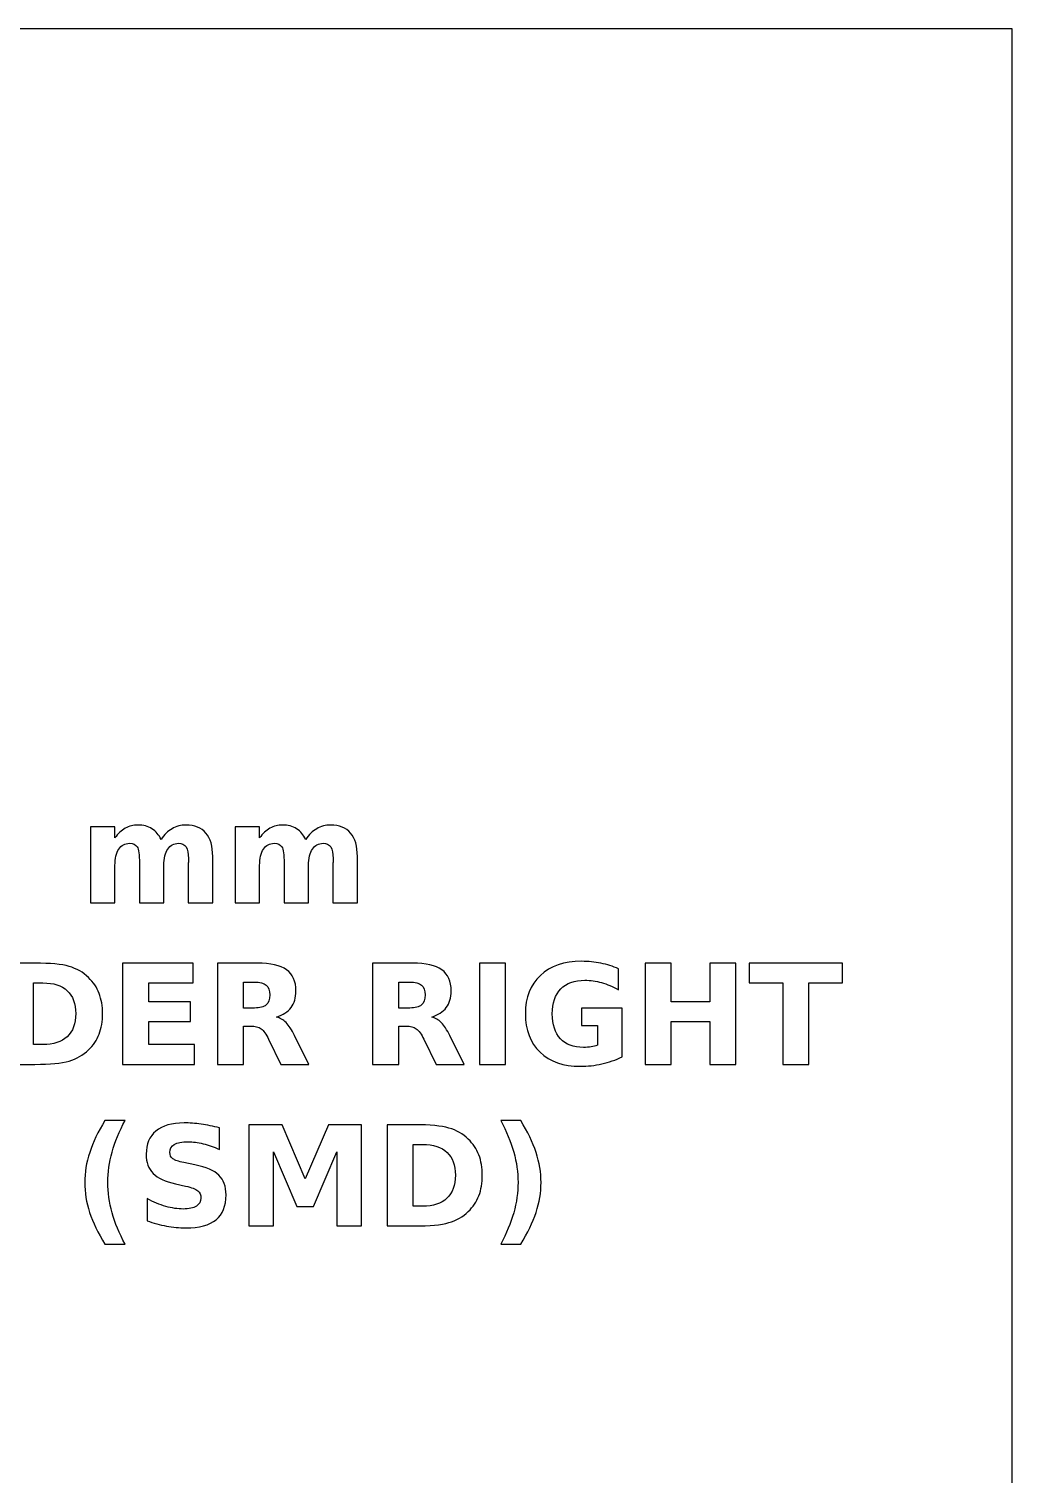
# Model space of a CAD drawing. Header units: centimetres. Extents: x -11.5 to -9.5, y -16.85 to -10.85.
# Drawn here: x -10.499 to -9.5, y -12.319 to -10.85 of the extents above; entities that cross this region are included whole.
import ezdxf

# ---------------------------------------------------------------- set-up
doc = ezdxf.new("R2010")
doc.units = ezdxf.units.CM
doc.header["$MEASUREMENT"] = 0
doc.layers.add('Layer 1', color=7, linetype='Continuous')

msp = doc.modelspace()

# ---------------------------------------------------------------- linework, layer by layer
at = {"layer": 'Layer 1', "color": 7}
msp.add_lwpolyline([(-11.5, -16.85), (-9.5, -16.85), (-9.5, -10.85), (-11.5, -10.85), (-11.5, -16.85)], close=True, dxfattribs=at)
at = {"layer": 'Layer 1', "color": 250}
for points, knots in [([(-10.36502, -11.67387), (-10.36189, -11.6691), (-10.3582, -11.66545), (-10.35389, -11.66296), (-10.35389, -11.66296), (-10.34959, -11.66044), (-10.34489, -11.6592), (-10.33974, -11.6592), (-10.33974, -11.6592), (-10.33087, -11.6592), (-10.32412, -11.66193), (-10.31949, -11.66741), (-10.31949, -11.66741), (-10.31485, -11.67286), (-10.31252, -11.68081), (-10.31252, -11.69123), (-10.31252, -11.69123), (-10.31252, -11.69123), (-10.31252, -11.73822), (-10.31252, -11.73822), (-10.31252, -11.73822), (-10.31252, -11.73822), (-10.33734, -11.73822), (-10.33734, -11.73822), (-10.33734, -11.73822), (-10.33734, -11.73822), (-10.33734, -11.69798), (-10.33734, -11.69798), (-10.33734, -11.69798), (-10.33729, -11.69739), (-10.33727, -11.69678), (-10.33724, -11.69612), (-10.33724, -11.69612), (-10.33722, -11.69549), (-10.3372, -11.69457), (-10.3372, -11.69337), (-10.3372, -11.69337), (-10.3372, -11.68791), (-10.33799, -11.68394), (-10.33962, -11.68149), (-10.33962, -11.68149), (-10.34122, -11.67902), (-10.3438, -11.6778), (-10.34738, -11.6778), (-10.34738, -11.6778), (-10.35208, -11.6778), (-10.35568, -11.67973), (-10.35824, -11.68359), (-10.35824, -11.68359), (-10.36078, -11.68744), (-10.3621, -11.69302), (-10.3622, -11.70033), (-10.3622, -11.70033), (-10.3622, -11.70033), (-10.3622, -11.73822), (-10.3622, -11.73822), (-10.3622, -11.73822), (-10.3622, -11.73822), (-10.38701, -11.73822), (-10.38701, -11.73822), (-10.38701, -11.73822), (-10.38701, -11.73822), (-10.38701, -11.69798), (-10.38701, -11.69798), (-10.38701, -11.69798), (-10.38701, -11.68944), (-10.38774, -11.68394), (-10.38922, -11.68149), (-10.38922, -11.68149), (-10.39068, -11.67902), (-10.39329, -11.6778), (-10.39705, -11.6778), (-10.39705, -11.6778), (-10.4018, -11.6778), (-10.40545, -11.67975), (-10.40801, -11.68363), (-10.40801, -11.68363), (-10.41057, -11.68751), (-10.41187, -11.69304), (-10.41187, -11.70026), (-10.41187, -11.70026), (-10.41187, -11.70026), (-10.41187, -11.73822), (-10.41187, -11.73822), (-10.41187, -11.73822), (-10.41187, -11.73822), (-10.43668, -11.73822), (-10.43668, -11.73822), (-10.43668, -11.73822), (-10.43668, -11.73822), (-10.43668, -11.66106), (-10.43668, -11.66106), (-10.43668, -11.66106), (-10.43668, -11.66106), (-10.41187, -11.66106), (-10.41187, -11.66106), (-10.41187, -11.66106), (-10.41187, -11.66106), (-10.41187, -11.67237), (-10.41187, -11.67237), (-10.41187, -11.67237), (-10.40883, -11.66799), (-10.40535, -11.66473), (-10.40142, -11.66251), (-10.40142, -11.66251), (-10.3975, -11.6603), (-10.39317, -11.6592), (-10.38844, -11.6592), (-10.38844, -11.6592), (-10.38313, -11.6592), (-10.3784, -11.66049), (-10.37433, -11.66306), (-10.37433, -11.66306), (-10.37024, -11.66564), (-10.36713, -11.66924), (-10.36502, -11.67387)], [0, 0, 0, 0, 0.0344828, 0.0344828, 0.0344828, 0.0344828, 0.0689655, 0.0689655, 0.0689655, 0.0689655, 0.1034483, 0.1034483, 0.1034483, 0.1034483, 0.137931, 0.137931, 0.137931, 0.137931, 0.1724138, 0.1724138, 0.1724138, 0.1724138, 0.2068966, 0.2068966, 0.2068966, 0.2068966, 0.2413793, 0.2413793, 0.2413793, 0.2413793, 0.2758621, 0.2758621, 0.2758621, 0.2758621, 0.3103448, 0.3103448, 0.3103448, 0.3103448, 0.3448276, 0.3448276, 0.3448276, 0.3448276, 0.3793103, 0.3793103, 0.3793103, 0.3793103, 0.4137931, 0.4137931, 0.4137931, 0.4137931, 0.4482759, 0.4482759, 0.4482759, 0.4482759, 0.4827586, 0.4827586, 0.4827586, 0.4827586, 0.5172414, 0.5172414, 0.5172414, 0.5172414, 0.5517241, 0.5517241, 0.5517241, 0.5517241, 0.5862069, 0.5862069, 0.5862069, 0.5862069, 0.6206897, 0.6206897, 0.6206897, 0.6206897, 0.6551724, 0.6551724, 0.6551724, 0.6551724, 0.6896552, 0.6896552, 0.6896552, 0.6896552, 0.7241379, 0.7241379, 0.7241379, 0.7241379, 0.7586207, 0.7586207, 0.7586207, 0.7586207, 0.7931034, 0.7931034, 0.7931034, 0.7931034, 0.8275862, 0.8275862, 0.8275862, 0.8275862, 0.862069, 0.862069, 0.862069, 0.862069, 0.8965517, 0.8965517, 0.8965517, 0.8965517, 0.9310345, 0.9310345, 0.9310345, 0.9310345, 0.9655172, 0.9655172, 0.9655172, 0.9655172, 1, 1, 1, 1]), ([(-10.21798, -11.67387), (-10.21485, -11.6691), (-10.21116, -11.66545), (-10.20685, -11.66296), (-10.20685, -11.66296), (-10.20255, -11.66044), (-10.19785, -11.6592), (-10.1927, -11.6592), (-10.1927, -11.6592), (-10.18383, -11.6592), (-10.17708, -11.66193), (-10.17245, -11.66741), (-10.17245, -11.66741), (-10.16781, -11.67286), (-10.16548, -11.68081), (-10.16548, -11.69123), (-10.16548, -11.69123), (-10.16548, -11.69123), (-10.16548, -11.73822), (-10.16548, -11.73822), (-10.16548, -11.73822), (-10.16548, -11.73822), (-10.1903, -11.73822), (-10.1903, -11.73822), (-10.1903, -11.73822), (-10.1903, -11.73822), (-10.1903, -11.69798), (-10.1903, -11.69798), (-10.1903, -11.69798), (-10.19025, -11.69739), (-10.19023, -11.69678), (-10.1902, -11.69612), (-10.1902, -11.69612), (-10.19018, -11.69549), (-10.19016, -11.69457), (-10.19016, -11.69337), (-10.19016, -11.69337), (-10.19016, -11.68791), (-10.19095, -11.68394), (-10.19258, -11.68149), (-10.19258, -11.68149), (-10.19418, -11.67902), (-10.19676, -11.6778), (-10.20034, -11.6778), (-10.20034, -11.6778), (-10.20504, -11.6778), (-10.20864, -11.67973), (-10.2112, -11.68359), (-10.2112, -11.68359), (-10.21374, -11.68744), (-10.21506, -11.69302), (-10.21516, -11.70033), (-10.21516, -11.70033), (-10.21516, -11.70033), (-10.21516, -11.73822), (-10.21516, -11.73822), (-10.21516, -11.73822), (-10.21516, -11.73822), (-10.23997, -11.73822), (-10.23997, -11.73822), (-10.23997, -11.73822), (-10.23997, -11.73822), (-10.23997, -11.69798), (-10.23997, -11.69798), (-10.23997, -11.69798), (-10.23997, -11.68944), (-10.2407, -11.68394), (-10.24218, -11.68149), (-10.24218, -11.68149), (-10.24364, -11.67902), (-10.24625, -11.6778), (-10.25001, -11.6778), (-10.25001, -11.6778), (-10.25476, -11.6778), (-10.25841, -11.67975), (-10.26097, -11.68363), (-10.26097, -11.68363), (-10.26353, -11.68751), (-10.26483, -11.69304), (-10.26483, -11.70026), (-10.26483, -11.70026), (-10.26483, -11.70026), (-10.26483, -11.73822), (-10.26483, -11.73822), (-10.26483, -11.73822), (-10.26483, -11.73822), (-10.28964, -11.73822), (-10.28964, -11.73822), (-10.28964, -11.73822), (-10.28964, -11.73822), (-10.28964, -11.66106), (-10.28964, -11.66106), (-10.28964, -11.66106), (-10.28964, -11.66106), (-10.26483, -11.66106), (-10.26483, -11.66106), (-10.26483, -11.66106), (-10.26483, -11.66106), (-10.26483, -11.67237), (-10.26483, -11.67237), (-10.26483, -11.67237), (-10.26179, -11.66799), (-10.25831, -11.66473), (-10.25438, -11.66251), (-10.25438, -11.66251), (-10.25046, -11.6603), (-10.24613, -11.6592), (-10.2414, -11.6592), (-10.2414, -11.6592), (-10.23609, -11.6592), (-10.23136, -11.66049), (-10.22729, -11.66306), (-10.22729, -11.66306), (-10.2232, -11.66564), (-10.22009, -11.66924), (-10.21798, -11.67387)], [0, 0, 0, 0, 0.0344828, 0.0344828, 0.0344828, 0.0344828, 0.0689655, 0.0689655, 0.0689655, 0.0689655, 0.1034483, 0.1034483, 0.1034483, 0.1034483, 0.137931, 0.137931, 0.137931, 0.137931, 0.1724138, 0.1724138, 0.1724138, 0.1724138, 0.2068966, 0.2068966, 0.2068966, 0.2068966, 0.2413793, 0.2413793, 0.2413793, 0.2413793, 0.2758621, 0.2758621, 0.2758621, 0.2758621, 0.3103448, 0.3103448, 0.3103448, 0.3103448, 0.3448276, 0.3448276, 0.3448276, 0.3448276, 0.3793103, 0.3793103, 0.3793103, 0.3793103, 0.4137931, 0.4137931, 0.4137931, 0.4137931, 0.4482759, 0.4482759, 0.4482759, 0.4482759, 0.4827586, 0.4827586, 0.4827586, 0.4827586, 0.5172414, 0.5172414, 0.5172414, 0.5172414, 0.5517241, 0.5517241, 0.5517241, 0.5517241, 0.5862069, 0.5862069, 0.5862069, 0.5862069, 0.6206897, 0.6206897, 0.6206897, 0.6206897, 0.6551724, 0.6551724, 0.6551724, 0.6551724, 0.6896552, 0.6896552, 0.6896552, 0.6896552, 0.7241379, 0.7241379, 0.7241379, 0.7241379, 0.7586207, 0.7586207, 0.7586207, 0.7586207, 0.7931034, 0.7931034, 0.7931034, 0.7931034, 0.8275862, 0.8275862, 0.8275862, 0.8275862, 0.862069, 0.862069, 0.862069, 0.862069, 0.8965517, 0.8965517, 0.8965517, 0.8965517, 0.9310345, 0.9310345, 0.9310345, 0.9310345, 0.9655172, 0.9655172, 0.9655172, 0.9655172, 1, 1, 1, 1]), ([(-10.52128, -11.7996), (-10.52128, -11.7996), (-10.49329, -11.7996), (-10.49329, -11.7996), (-10.49329, -11.7996), (-10.47768, -11.7996), (-10.46606, -11.80071), (-10.45842, -11.80294), (-10.45842, -11.80294), (-10.45077, -11.80517), (-10.44421, -11.80894), (-10.43873, -11.81428), (-10.43873, -11.81428), (-10.43391, -11.81891), (-10.43034, -11.82427), (-10.42798, -11.83034), (-10.42798, -11.83034), (-10.42566, -11.83638), (-10.42448, -11.84325), (-10.42448, -11.85094), (-10.42448, -11.85094), (-10.42448, -11.8587), (-10.42566, -11.86562), (-10.42798, -11.87171), (-10.42798, -11.87171), (-10.43034, -11.8778), (-10.43391, -11.88316), (-10.43873, -11.88779), (-10.43873, -11.88779), (-10.44426, -11.89313), (-10.45087, -11.8969), (-10.45858, -11.89913), (-10.45858, -11.89913), (-10.4663, -11.90136), (-10.47787, -11.90247), (-10.49329, -11.90247), (-10.49329, -11.90247), (-10.49329, -11.90247), (-10.52128, -11.90247), (-10.52128, -11.90247), (-10.52128, -11.90247), (-10.52128, -11.90247), (-10.52128, -11.7996), (-10.52128, -11.7996)], [0, 0, 0, 0, 0.0909091, 0.0909091, 0.0909091, 0.0909091, 0.1818182, 0.1818182, 0.1818182, 0.1818182, 0.2727273, 0.2727273, 0.2727273, 0.2727273, 0.3636364, 0.3636364, 0.3636364, 0.3636364, 0.4545455, 0.4545455, 0.4545455, 0.4545455, 0.5454545, 0.5454545, 0.5454545, 0.5454545, 0.6363636, 0.6363636, 0.6363636, 0.6363636, 0.7272727, 0.7272727, 0.7272727, 0.7272727, 0.8181818, 0.8181818, 0.8181818, 0.8181818, 0.9090909, 0.9090909, 0.9090909, 0.9090909, 1, 1, 1, 1]), ([(-10.40416, -11.7996), (-10.40416, -11.7996), (-10.33257, -11.7996), (-10.33257, -11.7996), (-10.33257, -11.7996), (-10.33257, -11.7996), (-10.33257, -11.81966), (-10.33257, -11.81966), (-10.33257, -11.81966), (-10.33257, -11.81966), (-10.37763, -11.81966), (-10.37763, -11.81966), (-10.37763, -11.81966), (-10.37763, -11.81966), (-10.37763, -11.83881), (-10.37763, -11.83881), (-10.37763, -11.83881), (-10.37763, -11.83881), (-10.33528, -11.83881), (-10.33528, -11.83881), (-10.33528, -11.83881), (-10.33528, -11.83881), (-10.33528, -11.85887), (-10.33528, -11.85887), (-10.33528, -11.85887), (-10.33528, -11.85887), (-10.37763, -11.85887), (-10.37763, -11.85887), (-10.37763, -11.85887), (-10.37763, -11.85887), (-10.37763, -11.88241), (-10.37763, -11.88241), (-10.37763, -11.88241), (-10.37763, -11.88241), (-10.33107, -11.88241), (-10.33107, -11.88241), (-10.33107, -11.88241), (-10.33107, -11.88241), (-10.33107, -11.90247), (-10.33107, -11.90247), (-10.33107, -11.90247), (-10.33107, -11.90247), (-10.40416, -11.90247), (-10.40416, -11.90247), (-10.40416, -11.90247), (-10.40416, -11.90247), (-10.40416, -11.7996), (-10.40416, -11.7996)], [0, 0, 0, 0, 0.0833333, 0.0833333, 0.0833333, 0.0833333, 0.1666667, 0.1666667, 0.1666667, 0.1666667, 0.25, 0.25, 0.25, 0.25, 0.3333333, 0.3333333, 0.3333333, 0.3333333, 0.4166667, 0.4166667, 0.4166667, 0.4166667, 0.5, 0.5, 0.5, 0.5, 0.5833333, 0.5833333, 0.5833333, 0.5833333, 0.6666667, 0.6666667, 0.6666667, 0.6666667, 0.75, 0.75, 0.75, 0.75, 0.8333333, 0.8333333, 0.8333333, 0.8333333, 0.9166667, 0.9166667, 0.9166667, 0.9166667, 1, 1, 1, 1]), ([(-10.28123, -11.86355), (-10.28123, -11.86355), (-10.28123, -11.90247), (-10.28123, -11.90247), (-10.28123, -11.90247), (-10.28123, -11.90247), (-10.30776, -11.90247), (-10.30776, -11.90247), (-10.30776, -11.90247), (-10.30776, -11.90247), (-10.30776, -11.7996), (-10.30776, -11.7996), (-10.30776, -11.7996), (-10.30776, -11.7996), (-10.26724, -11.7996), (-10.26724, -11.7996), (-10.26724, -11.7996), (-10.25369, -11.7996), (-10.24374, -11.80188), (-10.23744, -11.80642), (-10.23744, -11.80642), (-10.23112, -11.81096), (-10.22796, -11.81816), (-10.22796, -11.82799), (-10.22796, -11.82799), (-10.22796, -11.83478), (-10.22961, -11.84038), (-10.23288, -11.84473), (-10.23288, -11.84473), (-10.23617, -11.84911), (-10.24113, -11.85233), (-10.24774, -11.85438), (-10.24774, -11.85438), (-10.24412, -11.85522), (-10.24085, -11.85708), (-10.23798, -11.86), (-10.23798, -11.86), (-10.23511, -11.86291), (-10.23222, -11.86733), (-10.22928, -11.87326), (-10.22928, -11.87326), (-10.22928, -11.87326), (-10.21486, -11.90247), (-10.21486, -11.90247), (-10.21486, -11.90247), (-10.21486, -11.90247), (-10.24313, -11.90247), (-10.24313, -11.90247), (-10.24313, -11.90247), (-10.24313, -11.90247), (-10.25567, -11.87691), (-10.25567, -11.87691), (-10.25567, -11.87691), (-10.25818, -11.87178), (-10.26075, -11.86825), (-10.26336, -11.86637), (-10.26336, -11.86637), (-10.26595, -11.86449), (-10.2694, -11.86355), (-10.27373, -11.86355), (-10.27373, -11.86355), (-10.27373, -11.86355), (-10.28123, -11.86355), (-10.28123, -11.86355)], [0, 0, 0, 0, 0.0625, 0.0625, 0.0625, 0.0625, 0.125, 0.125, 0.125, 0.125, 0.1875, 0.1875, 0.1875, 0.1875, 0.25, 0.25, 0.25, 0.25, 0.3125, 0.3125, 0.3125, 0.3125, 0.375, 0.375, 0.375, 0.375, 0.4375, 0.4375, 0.4375, 0.4375, 0.5, 0.5, 0.5, 0.5, 0.5625, 0.5625, 0.5625, 0.5625, 0.625, 0.625, 0.625, 0.625, 0.6875, 0.6875, 0.6875, 0.6875, 0.75, 0.75, 0.75, 0.75, 0.8125, 0.8125, 0.8125, 0.8125, 0.875, 0.875, 0.875, 0.875, 0.9375, 0.9375, 0.9375, 0.9375, 1, 1, 1, 1]), ([(-10.12345, -11.86355), (-10.12345, -11.86355), (-10.12345, -11.90247), (-10.12345, -11.90247), (-10.12345, -11.90247), (-10.12345, -11.90247), (-10.14998, -11.90247), (-10.14998, -11.90247), (-10.14998, -11.90247), (-10.14998, -11.90247), (-10.14998, -11.7996), (-10.14998, -11.7996), (-10.14998, -11.7996), (-10.14998, -11.7996), (-10.10946, -11.7996), (-10.10946, -11.7996), (-10.10946, -11.7996), (-10.09591, -11.7996), (-10.08596, -11.80188), (-10.07966, -11.80642), (-10.07966, -11.80642), (-10.07334, -11.81096), (-10.07018, -11.81816), (-10.07018, -11.82799), (-10.07018, -11.82799), (-10.07018, -11.83478), (-10.07183, -11.84038), (-10.0751, -11.84473), (-10.0751, -11.84473), (-10.07839, -11.84911), (-10.08335, -11.85233), (-10.08996, -11.85438), (-10.08996, -11.85438), (-10.08634, -11.85522), (-10.08307, -11.85708), (-10.0802, -11.86), (-10.0802, -11.86), (-10.07733, -11.86291), (-10.07444, -11.86733), (-10.0715, -11.87326), (-10.0715, -11.87326), (-10.0715, -11.87326), (-10.05708, -11.90247), (-10.05708, -11.90247), (-10.05708, -11.90247), (-10.05708, -11.90247), (-10.08535, -11.90247), (-10.08535, -11.90247), (-10.08535, -11.90247), (-10.08535, -11.90247), (-10.09789, -11.87691), (-10.09789, -11.87691), (-10.09789, -11.87691), (-10.1004, -11.87178), (-10.10297, -11.86825), (-10.10558, -11.86637), (-10.10558, -11.86637), (-10.10817, -11.86449), (-10.11162, -11.86355), (-10.11595, -11.86355), (-10.11595, -11.86355), (-10.11595, -11.86355), (-10.12345, -11.86355), (-10.12345, -11.86355)], [0, 0, 0, 0, 0.0625, 0.0625, 0.0625, 0.0625, 0.125, 0.125, 0.125, 0.125, 0.1875, 0.1875, 0.1875, 0.1875, 0.25, 0.25, 0.25, 0.25, 0.3125, 0.3125, 0.3125, 0.3125, 0.375, 0.375, 0.375, 0.375, 0.4375, 0.4375, 0.4375, 0.4375, 0.5, 0.5, 0.5, 0.5, 0.5625, 0.5625, 0.5625, 0.5625, 0.625, 0.625, 0.625, 0.625, 0.6875, 0.6875, 0.6875, 0.6875, 0.75, 0.75, 0.75, 0.75, 0.8125, 0.8125, 0.8125, 0.8125, 0.875, 0.875, 0.875, 0.875, 0.9375, 0.9375, 0.9375, 0.9375, 1, 1, 1, 1]), ([(-10.04133, -11.7996), (-10.04133, -11.7996), (-10.0148, -11.7996), (-10.0148, -11.7996), (-10.0148, -11.7996), (-10.0148, -11.7996), (-10.0148, -11.90247), (-10.0148, -11.90247), (-10.0148, -11.90247), (-10.0148, -11.90247), (-10.04133, -11.90247), (-10.04133, -11.90247), (-10.04133, -11.90247), (-10.04133, -11.90247), (-10.04133, -11.7996), (-10.04133, -11.7996)], [0, 0, 0, 0, 0.25, 0.25, 0.25, 0.25, 0.5, 0.5, 0.5, 0.5, 0.75, 0.75, 0.75, 0.75, 1, 1, 1, 1]), ([(-9.89637, -11.89483), (-9.90298, -11.89805), (-9.90984, -11.90045), (-9.91697, -11.90207), (-9.91697, -11.90207), (-9.9241, -11.90367), (-9.93143, -11.90447), (-9.93903, -11.90447), (-9.93903, -11.90447), (-9.95615, -11.90447), (-9.96972, -11.89967), (-9.97974, -11.8901), (-9.97974, -11.8901), (-9.98976, -11.88053), (-9.99477, -11.86755), (-9.99477, -11.85113), (-9.99477, -11.85113), (-9.99477, -11.83455), (-9.98966, -11.82152), (-9.97948, -11.81199), (-9.97948, -11.81199), (-9.96927, -11.80249), (-9.9553, -11.79774), (-9.93757, -11.79774), (-9.93757, -11.79774), (-9.93073, -11.79774), (-9.92417, -11.79838), (-9.91789, -11.79967), (-9.91789, -11.79967), (-9.91163, -11.80096), (-9.9057, -11.80287), (-9.90015, -11.80539), (-9.90015, -11.80539), (-9.90015, -11.80539), (-9.90015, -11.82667), (-9.90015, -11.82667), (-9.90015, -11.82667), (-9.90589, -11.8234), (-9.91161, -11.82098), (-9.91728, -11.81938), (-9.91728, -11.81938), (-9.92294, -11.81776), (-9.92863, -11.81696), (-9.93433, -11.81696), (-9.93433, -11.81696), (-9.94491, -11.81696), (-9.95305, -11.81992), (-9.95876, -11.82582), (-9.95876, -11.82582), (-9.96448, -11.83173), (-9.96735, -11.84017), (-9.96735, -11.85113), (-9.96735, -11.85113), (-9.96735, -11.86202), (-9.96459, -11.87044), (-9.95907, -11.87636), (-9.95907, -11.87636), (-9.95356, -11.88229), (-9.94573, -11.88525), (-9.93557, -11.88525), (-9.93557, -11.88525), (-9.93282, -11.88525), (-9.93026, -11.88509), (-9.92788, -11.88474), (-9.92788, -11.88474), (-9.92551, -11.88438), (-9.92339, -11.88384), (-9.92151, -11.88311), (-9.92151, -11.88311), (-9.92151, -11.88311), (-9.92151, -11.86312), (-9.92151, -11.86312), (-9.92151, -11.86312), (-9.92151, -11.86312), (-9.93769, -11.86312), (-9.93769, -11.86312), (-9.93769, -11.86312), (-9.93769, -11.86312), (-9.93769, -11.84534), (-9.93769, -11.84534), (-9.93769, -11.84534), (-9.93769, -11.84534), (-9.89637, -11.84534), (-9.89637, -11.84534), (-9.89637, -11.84534), (-9.89637, -11.84534), (-9.89637, -11.89483), (-9.89637, -11.89483)], [0, 0, 0, 0, 0.0454545, 0.0454545, 0.0454545, 0.0454545, 0.0909091, 0.0909091, 0.0909091, 0.0909091, 0.1363636, 0.1363636, 0.1363636, 0.1363636, 0.1818182, 0.1818182, 0.1818182, 0.1818182, 0.2272727, 0.2272727, 0.2272727, 0.2272727, 0.2727273, 0.2727273, 0.2727273, 0.2727273, 0.3181818, 0.3181818, 0.3181818, 0.3181818, 0.3636364, 0.3636364, 0.3636364, 0.3636364, 0.4090909, 0.4090909, 0.4090909, 0.4090909, 0.4545455, 0.4545455, 0.4545455, 0.4545455, 0.5, 0.5, 0.5, 0.5, 0.5454545, 0.5454545, 0.5454545, 0.5454545, 0.5909091, 0.5909091, 0.5909091, 0.5909091, 0.6363636, 0.6363636, 0.6363636, 0.6363636, 0.6818182, 0.6818182, 0.6818182, 0.6818182, 0.7272727, 0.7272727, 0.7272727, 0.7272727, 0.7727273, 0.7727273, 0.7727273, 0.7727273, 0.8181818, 0.8181818, 0.8181818, 0.8181818, 0.8636364, 0.8636364, 0.8636364, 0.8636364, 0.9090909, 0.9090909, 0.9090909, 0.9090909, 0.9545455, 0.9545455, 0.9545455, 0.9545455, 1, 1, 1, 1]), ([(-9.87301, -11.7996), (-9.87301, -11.7996), (-9.84648, -11.7996), (-9.84648, -11.7996), (-9.84648, -11.7996), (-9.84648, -11.7996), (-9.84648, -11.83881), (-9.84648, -11.83881), (-9.84648, -11.83881), (-9.84648, -11.83881), (-9.80735, -11.83881), (-9.80735, -11.83881), (-9.80735, -11.83881), (-9.80735, -11.83881), (-9.80735, -11.7996), (-9.80735, -11.7996), (-9.80735, -11.7996), (-9.80735, -11.7996), (-9.78082, -11.7996), (-9.78082, -11.7996), (-9.78082, -11.7996), (-9.78082, -11.7996), (-9.78082, -11.90247), (-9.78082, -11.90247), (-9.78082, -11.90247), (-9.78082, -11.90247), (-9.80735, -11.90247), (-9.80735, -11.90247), (-9.80735, -11.90247), (-9.80735, -11.90247), (-9.80735, -11.85887), (-9.80735, -11.85887), (-9.80735, -11.85887), (-9.80735, -11.85887), (-9.84648, -11.85887), (-9.84648, -11.85887), (-9.84648, -11.85887), (-9.84648, -11.85887), (-9.84648, -11.90247), (-9.84648, -11.90247), (-9.84648, -11.90247), (-9.84648, -11.90247), (-9.87301, -11.90247), (-9.87301, -11.90247), (-9.87301, -11.90247), (-9.87301, -11.90247), (-9.87301, -11.7996), (-9.87301, -11.7996)], [0, 0, 0, 0, 0.0833333, 0.0833333, 0.0833333, 0.0833333, 0.1666667, 0.1666667, 0.1666667, 0.1666667, 0.25, 0.25, 0.25, 0.25, 0.3333333, 0.3333333, 0.3333333, 0.3333333, 0.4166667, 0.4166667, 0.4166667, 0.4166667, 0.5, 0.5, 0.5, 0.5, 0.5833333, 0.5833333, 0.5833333, 0.5833333, 0.6666667, 0.6666667, 0.6666667, 0.6666667, 0.75, 0.75, 0.75, 0.75, 0.8333333, 0.8333333, 0.8333333, 0.8333333, 0.9166667, 0.9166667, 0.9166667, 0.9166667, 1, 1, 1, 1]), ([(-9.7672, -11.7996), (-9.7672, -11.7996), (-9.6724, -11.7996), (-9.6724, -11.7996), (-9.6724, -11.7996), (-9.6724, -11.7996), (-9.6724, -11.81966), (-9.6724, -11.81966), (-9.6724, -11.81966), (-9.6724, -11.81966), (-9.7065, -11.81966), (-9.7065, -11.81966), (-9.7065, -11.81966), (-9.7065, -11.81966), (-9.7065, -11.90247), (-9.7065, -11.90247), (-9.7065, -11.90247), (-9.7065, -11.90247), (-9.73303, -11.90247), (-9.73303, -11.90247), (-9.73303, -11.90247), (-9.73303, -11.90247), (-9.73303, -11.81966), (-9.73303, -11.81966), (-9.73303, -11.81966), (-9.73303, -11.81966), (-9.7672, -11.81966), (-9.7672, -11.81966), (-9.7672, -11.81966), (-9.7672, -11.81966), (-9.7672, -11.7996), (-9.7672, -11.7996)], [0, 0, 0, 0, 0.125, 0.125, 0.125, 0.125, 0.25, 0.25, 0.25, 0.25, 0.375, 0.375, 0.375, 0.375, 0.5, 0.5, 0.5, 0.5, 0.625, 0.625, 0.625, 0.625, 0.75, 0.75, 0.75, 0.75, 0.875, 0.875, 0.875, 0.875, 1, 1, 1, 1]), ([(-10.49475, -11.81966), (-10.49475, -11.81966), (-10.49475, -11.88241), (-10.49475, -11.88241), (-10.49475, -11.88241), (-10.49475, -11.88241), (-10.48525, -11.88241), (-10.48525, -11.88241), (-10.48525, -11.88241), (-10.47441, -11.88241), (-10.46613, -11.87973), (-10.46042, -11.87434), (-10.46042, -11.87434), (-10.4547, -11.86898), (-10.45183, -11.86117), (-10.45183, -11.85094), (-10.45183, -11.85094), (-10.45183, -11.84073), (-10.45468, -11.83297), (-10.46037, -11.82766), (-10.46037, -11.82766), (-10.46606, -11.82232), (-10.47436, -11.81966), (-10.48525, -11.81966), (-10.48525, -11.81966), (-10.48525, -11.81966), (-10.49475, -11.81966), (-10.49475, -11.81966)], [0, 0, 0, 0, 0.1428571, 0.1428571, 0.1428571, 0.1428571, 0.2857143, 0.2857143, 0.2857143, 0.2857143, 0.4285714, 0.4285714, 0.4285714, 0.4285714, 0.5714286, 0.5714286, 0.5714286, 0.5714286, 0.7142857, 0.7142857, 0.7142857, 0.7142857, 0.8571429, 0.8571429, 0.8571429, 0.8571429, 1, 1, 1, 1]), ([(-10.27006, -11.84523), (-10.26451, -11.84523), (-10.26051, -11.84419), (-10.25811, -11.84212), (-10.25811, -11.84212), (-10.25569, -11.84005), (-10.25449, -11.83664), (-10.25449, -11.83191), (-10.25449, -11.83191), (-10.25449, -11.82723), (-10.25569, -11.82387), (-10.25811, -11.82185), (-10.25811, -11.82185), (-10.26051, -11.81983), (-10.26451, -11.81882), (-10.27006, -11.81882), (-10.27006, -11.81882), (-10.27006, -11.81882), (-10.28123, -11.81882), (-10.28123, -11.81882), (-10.28123, -11.81882), (-10.28123, -11.81882), (-10.28123, -11.84523), (-10.28123, -11.84523), (-10.28123, -11.84523), (-10.28123, -11.84523), (-10.27006, -11.84523), (-10.27006, -11.84523)], [0, 0, 0, 0, 0.1428571, 0.1428571, 0.1428571, 0.1428571, 0.2857143, 0.2857143, 0.2857143, 0.2857143, 0.4285714, 0.4285714, 0.4285714, 0.4285714, 0.5714286, 0.5714286, 0.5714286, 0.5714286, 0.7142857, 0.7142857, 0.7142857, 0.7142857, 0.8571429, 0.8571429, 0.8571429, 0.8571429, 1, 1, 1, 1]), ([(-10.11228, -11.84523), (-10.10673, -11.84523), (-10.10273, -11.84419), (-10.10033, -11.84212), (-10.10033, -11.84212), (-10.09791, -11.84005), (-10.09671, -11.83664), (-10.09671, -11.83191), (-10.09671, -11.83191), (-10.09671, -11.82723), (-10.09791, -11.82387), (-10.10033, -11.82185), (-10.10033, -11.82185), (-10.10273, -11.81983), (-10.10673, -11.81882), (-10.11228, -11.81882), (-10.11228, -11.81882), (-10.11228, -11.81882), (-10.12345, -11.81882), (-10.12345, -11.81882), (-10.12345, -11.81882), (-10.12345, -11.81882), (-10.12345, -11.84523), (-10.12345, -11.84523), (-10.12345, -11.84523), (-10.12345, -11.84523), (-10.11228, -11.84523), (-10.11228, -11.84523)], [0, 0, 0, 0, 0.1428571, 0.1428571, 0.1428571, 0.1428571, 0.2857143, 0.2857143, 0.2857143, 0.2857143, 0.4285714, 0.4285714, 0.4285714, 0.4285714, 0.5714286, 0.5714286, 0.5714286, 0.5714286, 0.7142857, 0.7142857, 0.7142857, 0.7142857, 0.8571429, 0.8571429, 0.8571429, 0.8571429, 1, 1, 1, 1]), ([(-10.40159, -12.08532), (-10.40159, -12.08532), (-10.42205, -12.08532), (-10.42205, -12.08532), (-10.42205, -12.08532), (-10.42908, -12.07399), (-10.43428, -12.06319), (-10.43762, -12.05296), (-10.43762, -12.05296), (-10.44098, -12.04275), (-10.44265, -12.03262), (-10.44265, -12.02255), (-10.44265, -12.02255), (-10.44265, -12.01249), (-10.44096, -12.0023), (-10.4376, -11.992), (-10.4376, -11.992), (-10.43421, -11.98168), (-10.42904, -11.97091), (-10.42205, -11.95964), (-10.42205, -11.95964), (-10.42205, -11.95964), (-10.40159, -11.95964), (-10.40159, -11.95964), (-10.40159, -11.95964), (-10.40747, -11.97053), (-10.41187, -11.98118), (-10.41481, -11.99158), (-10.41481, -11.99158), (-10.41775, -12.00197), (-10.41923, -12.01225), (-10.41923, -12.02241), (-10.41923, -12.02241), (-10.41923, -12.03257), (-10.41777, -12.04285), (-10.41486, -12.05329), (-10.41486, -12.05329), (-10.41194, -12.06371), (-10.40752, -12.07439), (-10.40159, -12.08532)], [0, 0, 0, 0, 0.1, 0.1, 0.1, 0.1, 0.2, 0.2, 0.2, 0.2, 0.3, 0.3, 0.3, 0.3, 0.4, 0.4, 0.4, 0.4, 0.5, 0.5, 0.5, 0.5, 0.6, 0.6, 0.6, 0.6, 0.7, 0.7, 0.7, 0.7, 0.8, 0.8, 0.8, 0.8, 0.9, 0.9, 0.9, 0.9, 1, 1, 1, 1]), ([(-10.30575, -11.9671), (-10.30575, -11.9671), (-10.30575, -11.98885), (-10.30575, -11.98885), (-10.30575, -11.98885), (-10.3114, -11.98633), (-10.31692, -11.98443), (-10.32228, -11.98314), (-10.32228, -11.98314), (-10.32767, -11.98184), (-10.33275, -11.98121), (-10.33752, -11.98121), (-10.33752, -11.98121), (-10.34385, -11.98121), (-10.34855, -11.98208), (-10.35159, -11.98382), (-10.35159, -11.98382), (-10.35462, -11.98558), (-10.35613, -11.98829), (-10.35613, -11.99196), (-10.35613, -11.99196), (-10.35613, -11.99471), (-10.35512, -11.99687), (-10.35307, -11.9984), (-10.35307, -11.9984), (-10.35102, -11.99993), (-10.34731, -12.00127), (-10.34192, -12.00237), (-10.34192, -12.00237), (-10.34192, -12.00237), (-10.33063, -12.00463), (-10.33063, -12.00463), (-10.33063, -12.00463), (-10.31918, -12.00694), (-10.31107, -12.01042), (-10.30625, -12.01512), (-10.30625, -12.01512), (-10.30142, -12.0198), (-10.299, -12.02646), (-10.299, -12.03509), (-10.299, -12.03509), (-10.299, -12.04645), (-10.30236, -12.05489), (-10.30909, -12.06042), (-10.30909, -12.06042), (-10.31582, -12.06594), (-10.32609, -12.06872), (-10.33992, -12.06872), (-10.33992, -12.06872), (-10.34646, -12.06872), (-10.353, -12.06811), (-10.35956, -12.06686), (-10.35956, -12.06686), (-10.36612, -12.06561), (-10.37271, -12.06378), (-10.37927, -12.06136), (-10.37927, -12.06136), (-10.37927, -12.06136), (-10.37927, -12.03897), (-10.37927, -12.03897), (-10.37927, -12.03897), (-10.37271, -12.04245), (-10.36636, -12.04508), (-10.36022, -12.04685), (-10.36022, -12.04685), (-10.35408, -12.04861), (-10.34818, -12.0495), (-10.34249, -12.0495), (-10.34249, -12.0495), (-10.3367, -12.0495), (-10.33226, -12.04854), (-10.32918, -12.04661), (-10.32918, -12.04661), (-10.32609, -12.04468), (-10.32457, -12.04193), (-10.32457, -12.03833), (-10.32457, -12.03833), (-10.32457, -12.03513), (-10.3256, -12.03264), (-10.32769, -12.0309), (-10.32769, -12.0309), (-10.32979, -12.02916), (-10.33395, -12.02759), (-10.34021, -12.02622), (-10.34021, -12.02622), (-10.34021, -12.02622), (-10.35048, -12.02394), (-10.35048, -12.02394), (-10.35048, -12.02394), (-10.36076, -12.02173), (-10.36829, -12.01823), (-10.37304, -12.0134), (-10.37304, -12.0134), (-10.37779, -12.00858), (-10.38016, -12.00207), (-10.38016, -11.99391), (-10.38016, -11.99391), (-10.38016, -11.98365), (-10.37685, -11.97577), (-10.37024, -11.97027), (-10.37024, -11.97027), (-10.36363, -11.96474), (-10.35413, -11.96199), (-10.34171, -11.96199), (-10.34171, -11.96199), (-10.33607, -11.96199), (-10.33026, -11.96242), (-10.32428, -11.96326), (-10.32428, -11.96326), (-10.31831, -11.96411), (-10.31213, -11.96538), (-10.30575, -11.9671)], [0, 0, 0, 0, 0.0357143, 0.0357143, 0.0357143, 0.0357143, 0.0714286, 0.0714286, 0.0714286, 0.0714286, 0.1071429, 0.1071429, 0.1071429, 0.1071429, 0.1428571, 0.1428571, 0.1428571, 0.1428571, 0.1785714, 0.1785714, 0.1785714, 0.1785714, 0.2142857, 0.2142857, 0.2142857, 0.2142857, 0.25, 0.25, 0.25, 0.25, 0.2857143, 0.2857143, 0.2857143, 0.2857143, 0.3214286, 0.3214286, 0.3214286, 0.3214286, 0.3571429, 0.3571429, 0.3571429, 0.3571429, 0.3928571, 0.3928571, 0.3928571, 0.3928571, 0.4285714, 0.4285714, 0.4285714, 0.4285714, 0.4642857, 0.4642857, 0.4642857, 0.4642857, 0.5, 0.5, 0.5, 0.5, 0.5357143, 0.5357143, 0.5357143, 0.5357143, 0.5714286, 0.5714286, 0.5714286, 0.5714286, 0.6071429, 0.6071429, 0.6071429, 0.6071429, 0.6428571, 0.6428571, 0.6428571, 0.6428571, 0.6785714, 0.6785714, 0.6785714, 0.6785714, 0.7142857, 0.7142857, 0.7142857, 0.7142857, 0.75, 0.75, 0.75, 0.75, 0.7857143, 0.7857143, 0.7857143, 0.7857143, 0.8214286, 0.8214286, 0.8214286, 0.8214286, 0.8571429, 0.8571429, 0.8571429, 0.8571429, 0.8928571, 0.8928571, 0.8928571, 0.8928571, 0.9285714, 0.9285714, 0.9285714, 0.9285714, 0.9642857, 0.9642857, 0.9642857, 0.9642857, 1, 1, 1, 1]), ([(-10.27572, -11.96385), (-10.27572, -11.96385), (-10.24197, -11.96385), (-10.24197, -11.96385), (-10.24197, -11.96385), (-10.24197, -11.96385), (-10.21852, -12.01891), (-10.21852, -12.01891), (-10.21852, -12.01891), (-10.21852, -12.01891), (-10.19496, -11.96385), (-10.19496, -11.96385), (-10.19496, -11.96385), (-10.19496, -11.96385), (-10.16128, -11.96385), (-10.16128, -11.96385), (-10.16128, -11.96385), (-10.16128, -11.96385), (-10.16128, -12.06672), (-10.16128, -12.06672), (-10.16128, -12.06672), (-10.16128, -12.06672), (-10.18635, -12.06672), (-10.18635, -12.06672), (-10.18635, -12.06672), (-10.18635, -12.06672), (-10.18635, -11.99148), (-10.18635, -11.99148), (-10.18635, -11.99148), (-10.18635, -11.99148), (-10.21006, -12.04694), (-10.21006, -12.04694), (-10.21006, -12.04694), (-10.21006, -12.04694), (-10.22687, -12.04694), (-10.22687, -12.04694), (-10.22687, -12.04694), (-10.22687, -12.04694), (-10.25058, -11.99148), (-10.25058, -11.99148), (-10.25058, -11.99148), (-10.25058, -11.99148), (-10.25058, -12.06672), (-10.25058, -12.06672), (-10.25058, -12.06672), (-10.25058, -12.06672), (-10.27572, -12.06672), (-10.27572, -12.06672), (-10.27572, -12.06672), (-10.27572, -12.06672), (-10.27572, -11.96385), (-10.27572, -11.96385)], [0, 0, 0, 0, 0.0769231, 0.0769231, 0.0769231, 0.0769231, 0.1538462, 0.1538462, 0.1538462, 0.1538462, 0.2307692, 0.2307692, 0.2307692, 0.2307692, 0.3076923, 0.3076923, 0.3076923, 0.3076923, 0.3846154, 0.3846154, 0.3846154, 0.3846154, 0.4615385, 0.4615385, 0.4615385, 0.4615385, 0.5384615, 0.5384615, 0.5384615, 0.5384615, 0.6153846, 0.6153846, 0.6153846, 0.6153846, 0.6923077, 0.6923077, 0.6923077, 0.6923077, 0.7692308, 0.7692308, 0.7692308, 0.7692308, 0.8461538, 0.8461538, 0.8461538, 0.8461538, 0.9230769, 0.9230769, 0.9230769, 0.9230769, 1, 1, 1, 1]), ([(-10.13529, -11.96385), (-10.13529, -11.96385), (-10.1073, -11.96385), (-10.1073, -11.96385), (-10.1073, -11.96385), (-10.09169, -11.96385), (-10.08007, -11.96496), (-10.07243, -11.96719), (-10.07243, -11.96719), (-10.06478, -11.96942), (-10.05822, -11.97319), (-10.05274, -11.97853), (-10.05274, -11.97853), (-10.04792, -11.98316), (-10.04435, -11.98852), (-10.04199, -11.99459), (-10.04199, -11.99459), (-10.03967, -12.00063), (-10.03849, -12.0075), (-10.03849, -12.01519), (-10.03849, -12.01519), (-10.03849, -12.02295), (-10.03967, -12.02987), (-10.04199, -12.03596), (-10.04199, -12.03596), (-10.04435, -12.04205), (-10.04792, -12.04741), (-10.05274, -12.05204), (-10.05274, -12.05204), (-10.05827, -12.05738), (-10.06488, -12.06115), (-10.07259, -12.06338), (-10.07259, -12.06338), (-10.08031, -12.06561), (-10.09188, -12.06672), (-10.1073, -12.06672), (-10.1073, -12.06672), (-10.1073, -12.06672), (-10.13529, -12.06672), (-10.13529, -12.06672), (-10.13529, -12.06672), (-10.13529, -12.06672), (-10.13529, -11.96385), (-10.13529, -11.96385)], [0, 0, 0, 0, 0.0909091, 0.0909091, 0.0909091, 0.0909091, 0.1818182, 0.1818182, 0.1818182, 0.1818182, 0.2727273, 0.2727273, 0.2727273, 0.2727273, 0.3636364, 0.3636364, 0.3636364, 0.3636364, 0.4545455, 0.4545455, 0.4545455, 0.4545455, 0.5454545, 0.5454545, 0.5454545, 0.5454545, 0.6363636, 0.6363636, 0.6363636, 0.6363636, 0.7272727, 0.7272727, 0.7272727, 0.7272727, 0.8181818, 0.8181818, 0.8181818, 0.8181818, 0.9090909, 0.9090909, 0.9090909, 0.9090909, 1, 1, 1, 1]), ([(-10.01984, -12.08532), (-10.01396, -12.07439), (-10.00954, -12.06371), (-10.0066, -12.05329), (-10.0066, -12.05329), (-10.00366, -12.04285), (-10.0022, -12.03257), (-10.0022, -12.02241), (-10.0022, -12.02241), (-10.0022, -12.01225), (-10.00366, -12.00197), (-10.0066, -11.99158), (-10.0066, -11.99158), (-10.00954, -11.98118), (-10.01396, -11.97053), (-10.01984, -11.95964), (-10.01984, -11.95964), (-10.01984, -11.95964), (-9.99938, -11.95964), (-9.99938, -11.95964), (-9.99938, -11.95964), (-9.9924, -11.97091), (-9.98722, -11.98168), (-9.98383, -11.992), (-9.98383, -11.992), (-9.98047, -12.0023), (-9.97878, -12.01249), (-9.97878, -12.02255), (-9.97878, -12.02255), (-9.97878, -12.03262), (-9.98045, -12.04275), (-9.98381, -12.05296), (-9.98381, -12.05296), (-9.98715, -12.06319), (-9.99235, -12.07399), (-9.99938, -12.08532), (-9.99938, -12.08532), (-9.99938, -12.08532), (-10.01984, -12.08532), (-10.01984, -12.08532)], [0, 0, 0, 0, 0.1, 0.1, 0.1, 0.1, 0.2, 0.2, 0.2, 0.2, 0.3, 0.3, 0.3, 0.3, 0.4, 0.4, 0.4, 0.4, 0.5, 0.5, 0.5, 0.5, 0.6, 0.6, 0.6, 0.6, 0.7, 0.7, 0.7, 0.7, 0.8, 0.8, 0.8, 0.8, 0.9, 0.9, 0.9, 0.9, 1, 1, 1, 1]), ([(-10.10876, -11.98391), (-10.10876, -11.98391), (-10.10876, -12.04666), (-10.10876, -12.04666), (-10.10876, -12.04666), (-10.10876, -12.04666), (-10.09926, -12.04666), (-10.09926, -12.04666), (-10.09926, -12.04666), (-10.08842, -12.04666), (-10.08014, -12.04398), (-10.07443, -12.03859), (-10.07443, -12.03859), (-10.06871, -12.03323), (-10.06584, -12.02542), (-10.06584, -12.01519), (-10.06584, -12.01519), (-10.06584, -12.00498), (-10.06869, -11.99722), (-10.07438, -11.99191), (-10.07438, -11.99191), (-10.08007, -11.98657), (-10.08837, -11.98391), (-10.09926, -11.98391), (-10.09926, -11.98391), (-10.09926, -11.98391), (-10.10876, -11.98391), (-10.10876, -11.98391)], [0, 0, 0, 0, 0.1428571, 0.1428571, 0.1428571, 0.1428571, 0.2857143, 0.2857143, 0.2857143, 0.2857143, 0.4285714, 0.4285714, 0.4285714, 0.4285714, 0.5714286, 0.5714286, 0.5714286, 0.5714286, 0.7142857, 0.7142857, 0.7142857, 0.7142857, 0.8571429, 0.8571429, 0.8571429, 0.8571429, 1, 1, 1, 1])]:
    msp.add_open_spline(points, degree=3, knots=knots, dxfattribs=at)

doc.saveas('drawing.dxf')
